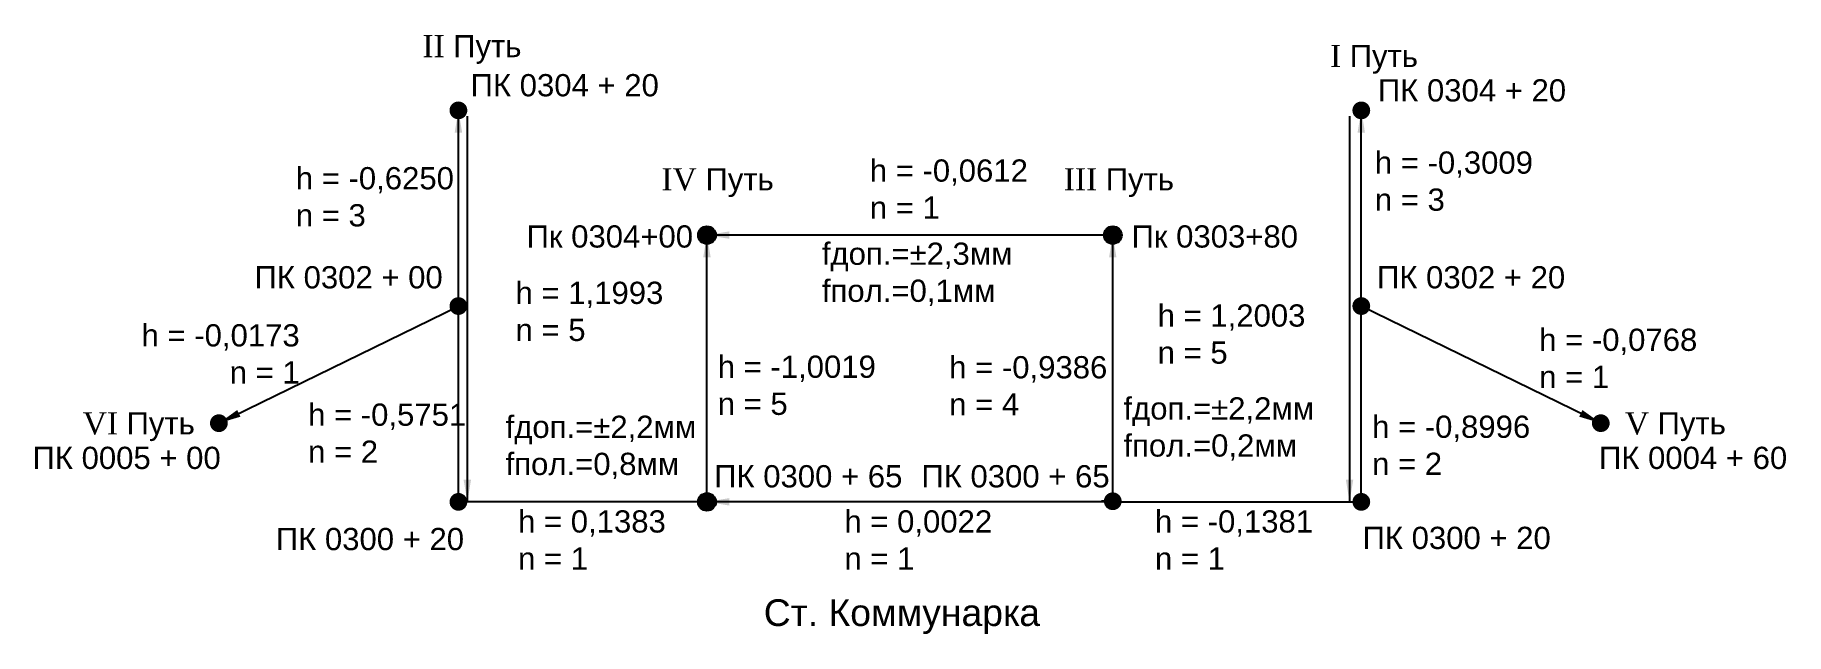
# Model space of a CAD drawing. Header units: millimetres. Extents: x 2402 to 2599, y 1685 to 1752.
import ezdxf

# ---------------------------------------------------------------- set-up
doc = ezdxf.new("R2010")
doc.units = ezdxf.units.MM
doc.layers.add('Пикеты', color=7, linetype='Continuous')
doc.styles.get("Standard").update_dxf_attribs({"font": 'arial.ttf'})

msp = doc.modelspace()

# ---------------------------------------------------------------- hatches: boundary and pattern name
h = msp.add_hatch(color=256)
h.dxf.hatch_style = 1
h.paths.add_polyline_path([(2448.67, 1744, 1), (2450.67, 1744, 1)])
h = msp.add_hatch(color=256)
h.dxf.hatch_style = 1
h.paths.add_polyline_path([(2550.1, 1744, 1), (2552.1, 1744, 1)])
h = msp.add_hatch(color=256)
h.dxf.hatch_style = 1
h.paths.add_polyline_path([(2476.59, 1729.97, 1), (2478.59, 1729.97, 1)])
h = msp.add_hatch(color=256)
h.dxf.hatch_style = 1
h.paths.add_polyline_path([(2522.18, 1729.97, 1), (2524.18, 1729.97, 1)])
h = msp.add_hatch(color=256)
h.dxf.hatch_style = 1
h.paths.add_polyline_path([(2448.67, 1721.99, 1), (2450.67, 1721.99, 1)])
h = msp.add_hatch(color=256)
h.dxf.hatch_style = 1
h.paths.add_polyline_path([(2550.1, 1721.99, 1), (2552.1, 1721.99, 1)])
h = msp.add_hatch(color=256)
h.dxf.hatch_style = 1
h.paths.add_polyline_path([(2422.56, 1709.8, -1), (2422.96, 1707.84, -1)])
h = msp.add_hatch(color=256)
h.dxf.hatch_style = 1
h.paths.add_polyline_path([(2578.2, 1709.8, 1), (2577.81, 1707.84, 1)])
h = msp.add_hatch(color=256)
h.dxf.hatch_style = 1
h.paths.add_polyline_path([(2448.67, 1699.97, 1), (2450.67, 1699.97, 1)])
h = msp.add_hatch(color=256)
h.dxf.hatch_style = 1
h.paths.add_polyline_path([(2476.59, 1699.97, 1), (2478.59, 1699.97, 1)])
h = msp.add_hatch(color=256)
h.dxf.hatch_style = 1
h.paths.add_polyline_path([(2522.18, 1700.04, 1), (2524.18, 1700.04, 1)])
h = msp.add_hatch(color=256)
h.dxf.hatch_style = 1
h.paths.add_polyline_path([(2552.1, 1699.97, -1), (2550.1, 1699.97, -1)])

# ---------------------------------------------------------------- linework, layer by layer
for p, q in [((2477.59, 1699.97), (2477.59, 1729.97)), ((2523.18, 1729.97), (2477.59, 1729.97)), ((2523.18, 1699.97), (2523.18, 1729.97)), ((2523.18, 1699.97), (2477.59, 1699.97)), ((2522.55, 1700.04), (2521.93, 1700.04))]:
    msp.add_line(p, q)
for points in [[(2477.59, 1699.97), (2449.67, 1699.97), (2449.67, 1744)], [(2450.67, 1743.35), (2450.67, 1699.97)], [(2523.18, 1699.97), (2551.1, 1699.97), (2551.1, 1744)], [(2549.78, 1743.35), (2549.78, 1699.97)], [(2422.76, 1708.82), (2449.67, 1721.99)], [(2578.01, 1708.82), (2551.1, 1721.99)]]:
    msp.add_lwpolyline(points)
for points in [[(2450.09, 1741.5), (2449.25, 1741.5), (2449.67, 1744)], [(2551.51, 1741.5), (2550.68, 1741.5), (2551.1, 1744)], [(2478.01, 1727.47), (2477.17, 1727.47), (2477.59, 1729.97)], [(2480.09, 1730.39), (2480.09, 1729.56), (2477.59, 1729.97)], [(2523.59, 1727.47), (2522.76, 1727.47), (2523.18, 1729.97)], [(2425.19, 1709.55), (2424.82, 1710.3), (2422.76, 1708.82)], [(2575.58, 1709.55), (2575.94, 1710.3), (2578.01, 1708.82)], [(2450.25, 1702.47), (2451.09, 1702.47), (2450.67, 1699.97)], [(2549.36, 1702.47), (2550.2, 1702.47), (2549.78, 1699.97)], [(2480.09, 1700.39), (2480.09, 1699.56), (2477.59, 1699.97)]]:
    msp.add_solid(points)
at = {"layer": 'Пикеты'}
for centre in [(2477.59, 1729.97), (2523.18, 1729.97), (2477.59, 1699.97)]:
    msp.add_circle(centre, 1, dxfattribs=at)

# ---------------------------------------------------------------- texts
for s, width, insert, char_height, attachment_point in [('{\\fBook Antiqua|b0|i0|c0|p18;II\\fBook Antiqua|b0|i0|c204|p18; }Путь', 14.3758, (2445.62, 1752.48), 2.5, 1), ('{\\fBook Antiqua|b0|i0|c0|p18;I\\fBook Antiqua|b0|i0|c204|p18; }Путь', 14.3758, (2547.59, 1751.37), 2.5, 1), ('h = -0,3009\\Pn = 3', 18.254, (2552.62, 1739.38), 2.5, 1), ('h = -0,6250\\Pn = 3', 18.254, (2431.4, 1737.62), 2.5, 1), ('{\\fBook Antiqua|b0|i0|c0|p18;IV} Путь', 14.3758, (2472.47, 1737.5), 2.5, 1), ('h = -0,0612\\Pn = 1', 24.3373, (2495.88, 1735.15), 2.5, 4), ('{\\fBook Antiqua|b0|i0|c0|p18;III\\fBook Antiqua|b0|i0|c204|p18; }Путь', 14.3758, (2517.67, 1737.5), 2.5, 1), ('fдоп.=±2,3мм\\Pfпол.=0,1мм', 8.2492, (2490.5, 1729.13), 2.5, 1), ('h = 1,1993\\Pn = 5', 18.254, (2456.09, 1724.73), 2.5, 1), ('h = 1,2003\\Pn = 5', 18.254, (2528.22, 1722.18), 2.5, 1), ('h = -0,0768\\Pn = 1', 18.254, (2571.08, 1719.45), 2.5, 1), ('h = -1,0019\\Pn = 5', 18.254, (2478.8, 1716.42), 2.5, 1), ('h = -0,9386\\Pn = 4', 24.3373, (2504.8, 1716.36), 2.5, 1), ('fдоп.=±2,2мм\\Pfпол.=0,2мм', 8.2492, (2524.38, 1711.73), 2.5, 1), ('h = -0,5751\\Pn = 2', 18.254, (2432.78, 1711.03), 2.5, 1), ('fдоп.=±2,2мм\\Pfпол.=0,8мм', 8.2492, (2454.97, 1709.66), 2.5, 1), ('h = -0,8996\\Pn = 2', 18.254, (2552.31, 1709.67), 2.5, 1), ('{\\fBook Antiqua|b0|i0|c0|p18;V\\fBook Antiqua|b0|i0|c204|p18; }Путь', 14.3758, (2580.71, 1710.05), 2.5, 1), ('h = 0,1383\\Pn = 1', 24.3373, (2456.37, 1699.02), 2.5, 1), ('h = 0,0022\\Pn = 1', 24.3373, (2493.03, 1699.02), 2.5, 1), ('h = -0,1381\\Pn = 1', 24.3373, (2527.92, 1699.02), 2.5, 1), ('Ст. Коммунарка', 46.7769, (2483.97, 1689.01), 3, 1)]:
    msp.add_mtext_dynamic_manual_height_columns(s, width=width, gutter_width=12.5, heights=[0], dxfattribs=dict(insert=insert, char_height=char_height, attachment_point=attachment_point))
at = {"char_height": 2.5, "attachment_point": 3, "rotation": 360}
for s, width, insert in [('h = -0,0173\\Pn = 1', 18.254, (2431.84, 1719.95)), ('{\\fBook Antiqua|b0|i0|c0|p18;VI\\fBook Antiqua|b0|i0|c204|p18; }Путь', 14.3758, (2420.06, 1710.05))]:
    msp.add_mtext_dynamic_manual_height_columns(s, width=width, gutter_width=12.5, heights=[0], dxfattribs=dict(at, insert=insert))
at = {"layer": 'Пикеты', "char_height": 2.5, "attachment_point": 1}
for s, width, gutter_width, heights, insert in [('ПК 0304 + 20', 25.9779, 12.5, [5.2], (2451.04, 1748.08)), ('ПК 0304 + 20', 25.9429, 12.5, [2.78], (2552.96, 1747.5)), ('Пк 0304+00', 55.5668, 0, [8.88], (2457.33, 1731.07)), ('Пк 0303+80', 55.5668, 0, [8.88], (2525.29, 1731.07)), ('ПК 0302 + 20', 25.9429, 12.5, [2.78], (2552.86, 1726.48)), ('ПК 0004 + 60', 25.9429, 12.5, [2.78], (2577.8, 1706.17)), ('ПК 0300 + 65', 25.9429, 12.5, [2.78], (2478.4, 1704.1)), ('ПК 0300 + 65', 25.9429, 12.5, [2.78], (2501.68, 1704.1)), ('ПК 0300 + 20', 25.9779, 12.5, [5.2], (2429.16, 1697.04)), ('ПК 0300 + 20', 25.9429, 12.5, [2.78], (2551.24, 1697.17))]:
    msp.add_mtext_dynamic_manual_height_columns(s, width=width, gutter_width=gutter_width, heights=heights, dxfattribs=dict(at, insert=insert))
at = {"layer": 'Пикеты', "char_height": 2.5, "attachment_point": 3, "rotation": 360}
for s, insert in [('ПК 0302 + 00', (2447.91, 1726.48)), ('ПК 0005 + 00', (2422.97, 1706.17))]:
    msp.add_mtext_dynamic_manual_height_columns(s, width=25.9429, gutter_width=12.5, heights=[2.78], dxfattribs=dict(at, insert=insert))

doc.saveas('drawing.dxf')
